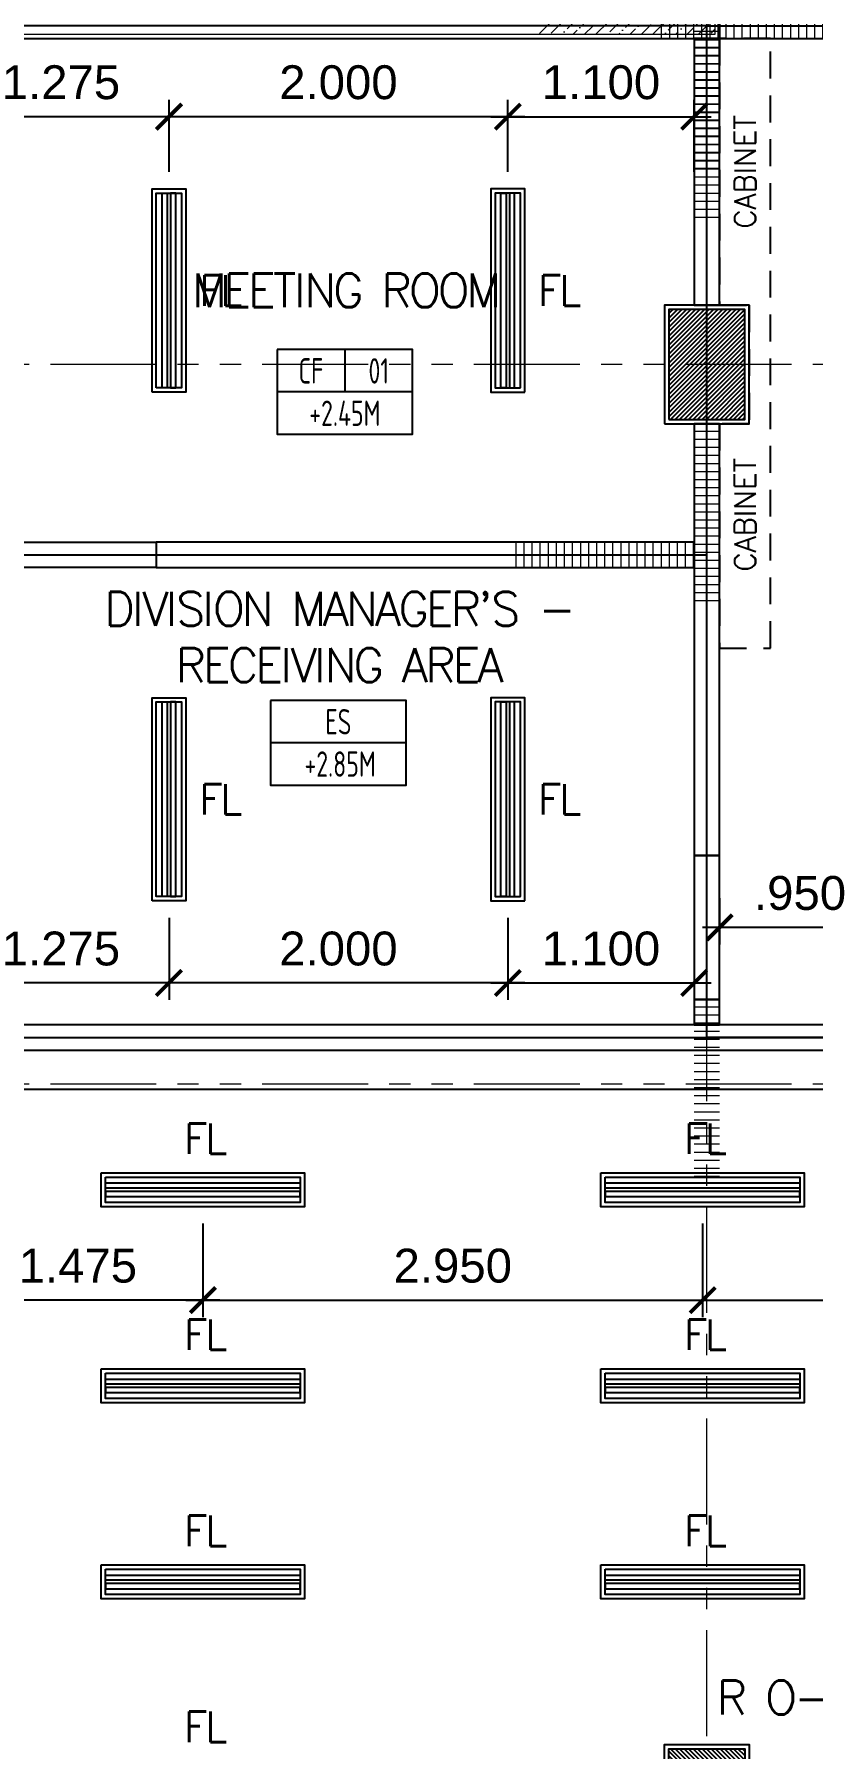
# Model space of a CAD drawing. Header units: metres. Extents: x -12400 to 1, y 0 to 106422.
# Drawn here: x -12145.42 to -12140.83, y 106342.06 to 106352.19 of the extents above; entities that cross this region are included whole.
import ezdxf
from ezdxf.enums import TextEntityAlignment as Align

# ---------------------------------------------------------------- set-up
doc = ezdxf.new("R2010")
doc.units = ezdxf.units.M
doc.header["$PDMODE"] = 35
doc.linetypes.add('HIDDEN2', pattern=[4.7625, 3.175, -1.5875])
doc.linetypes.add('PHANTOM2', pattern=[1.25, 0.625, -0.125, 0.125, -0.125, 0.125, -0.125])
for name, color, linetype, lineweight in [('0.1', 1, 'Continuous', 9), ('A-DIM-100', 8, 'Continuous', 0), ('DIM 001', 251, 'Continuous', 13), ('FURN', 8, 'Continuous', 5), ('HATCH', 250, 'Continuous', 5)]:
    doc.layers.add(name, color=color, linetype=linetype, lineweight=lineweight)
for name, color, linetype in [('C-SCHED', 1, 'Continuous'), ('stone', 15, 'Continuous'), ('txt', 2, 'Continuous'), ('WALL', 7, 'Continuous')]:
    doc.layers.add(name, color=color, linetype=linetype)
doc.layers.add('GUIDELINES', color=206, linetype='Continuous', plot=False)
doc.styles.add('architxt', font='architxt.shx', dxfattribs={"width": 0.8})
doc.styles.add('DIMTXT-100', font='arial.ttf')
doc.styles.add('swis721', font='swiss.ttf')
doc.styles.add('T.25', font='romans.shx', dxfattribs={"height": 0.2})
doc.dimstyles.new('D-100', dxfattribs={"dimtxt": 0.2, "dimasz": 0.15, "dimexe": 0.1, "dimexo": 0.1, "dimgap": 0.1, "dimtad": 1, "dimdec": 3, "dimzin": 4, "dimdsep": 46, "dimtxsty": 'DIMTXT-100', "dimblk": 'ARCHTICK', "dimcen": 0.2, "dimdle": 0.1, "dimclrd": 8, "dimclre": 8, "dimclrt": 2, "dimadec": 0, "dimazin": 1, "dimtfac": 1, "dimtdec": 3, "dimtofl": 0, "dimtmove": 2, "dimatfit": 3, "dimfxl": 1, "dimarcsym": 0})
doc.dimstyles.new('DIM 200', dxfattribs={"dimtxt": 200, "dimasz": 1, "dimexe": 0, "dimexo": 40, "dimgap": 50, "dimtad": 1, "dimtoh": 1, "dimdec": 0, "dimlfac": 2, "dimtxsty": 'swis721', "dimblk": 'CIR', "dimcen": 0, "dimclrd": 155, "dimclre": 155, "dimclrt": 4, "dimadec": 0, "dimazin": 0, "dimtfac": 1, "dimtdec": 0, "dimtix": 1, "dimtmove": 1, "dimatfit": 3, "dimldrblk": 'CIR', "dimfxl": 0, "dimarcsym": 0})
pattern_1 = [(90, (12093.82419, -106406.416595), (-0.047625, 0), [])]
pattern_2 = [(90, (12091.42419, -106406.416595), (-0.047625, 0), [])]

# ---------------------------------------------------------------- blocks, each defined once
blk = doc.blocks.new('CIR')
at = {"color": 4}
blk.add_circle((0, 0), 50, dxfattribs=at)
blk = doc.blocks.new('A$C1B753C5A')
at = {"layer": 'WALL'}
h = blk.add_hatch(dxfattribs=at)
h.set_pattern_fill('ANSI31', color=250, scale=0.15)
h.set_pattern_definition([(45, (-1494.388103, 303.067724), (-0.01325825215, 0.01325825215), [])])
h.paths.add_polyline_path([(0.475, 0.675), (0.025, 0.675), (0.025, 0.025), (0.475, 0.025)])
at = {"color": 7}
blk.add_lwpolyline([(0, 0), (0.5, 0), (0.5, 0.7), (0, 0.7)], close=True, dxfattribs=at)
at = {"layer": 'stone', "color": 5}
blk.add_lwpolyline([(0.025, 0.025), (0.475, 0.025), (0.475, 0.675), (0.025, 0.675)], close=True, dxfattribs=at)
blk = doc.blocks.new('COLUMNS2F')
blk.add_blockref('A$C1B753C5A', (-12141.704, 106338.9))
at = {"xscale": -1}
blk.add_blockref('A$C1B753C5A', (-12141.204, 106330.4), dxfattribs=at)
blk = doc.blocks.new('*U1216')
at = {"layer": 'HATCH'}
h = blk.add_hatch(dxfattribs=at)
h.set_pattern_fill('ANSI31', color=256, scale=0.015, angle=45)
h.set_pattern_definition(pattern_1)
h.paths.add_polyline_path([(1.463, 0.15), (1.463, 0), (2.55, 0), (2.55, 0.15)])
at = {"color": 3}
blk.add_lwpolyline([(2.55, 0), (2.55, 0.15), (0, 0.15), (0, 0)], close=True, dxfattribs=at)
blk = doc.blocks.new('*U1217')
at = {"layer": 'HATCH'}
h = blk.add_hatch(dxfattribs=at)
h.set_pattern_fill('ANSI31', color=256, scale=0.015, angle=45)
h.set_pattern_definition(pattern_2)
h.paths.add_polyline_path([(-0.937, 0.15), (-0.937, 0), (0.15, 0), (0.15, 0.15)])
at = {"color": 3}
blk.add_lwpolyline([(0.15, 0), (0.15, 0.15), (0, 0.15), (0, 0)], close=True, dxfattribs=at)
blk = doc.blocks.new('*U1219')
at = {"layer": 'HATCH'}
h = blk.add_hatch(dxfattribs=at)
h.set_pattern_fill('ANSI31', color=256, scale=0.015, angle=45)
h.set_pattern_definition([(90, (12094.44919, -106406.416595), (-0.047625, 0), [])])
h.paths.add_polyline_path([(2.088, 0.15), (2.088, 0), (3.175, 0), (3.175, 0.15)])
at = {"color": 3}
blk.add_lwpolyline([(3.175, 0), (3.175, 0.15), (0, 0.15), (0, 0)], close=True, dxfattribs=at)
blk = doc.blocks.new('*U1223')
at = {"layer": 'HATCH'}
h = blk.add_hatch(dxfattribs=at)
h.set_pattern_fill('ANSI31', color=256, scale=0.015, angle=45)
h.set_pattern_definition([(90, (12099.47419, -106406.416595), (-0.047625, 0), [])])
h.paths.add_polyline_path([(7.112, 0.15), (7.112, 0), (8.2, 0), (8.2, 0.15)])
at = {"color": 3}
blk.add_lwpolyline([(8.2, 0), (8.2, 0.15), (0, 0.15), (0, 0)], close=True, dxfattribs=at)
blk = doc.blocks.new('*U1224')
at = {"layer": 'HATCH'}
h = blk.add_hatch(dxfattribs=at)
h.set_pattern_fill('ANSI36', color=256, scale=0.015)
h.set_pattern_definition([(45, (12095.79919, -106406.766595), (0.02525697034, 0.092608891249), [0.1190625, -0.0238125, 0, -0.0238125])])
h.paths.add_polyline_path([(3.463, 0.125), (3.463, 0.025), (4.5, 0.025), (4.5, 0.125)])
at = {"color": 4}
blk.add_lwpolyline([(4.525, 0), (4.525, 0.15), (0, 0.15), (0, 0)], close=True, dxfattribs=at)
at = {"layer": 'HATCH'}
blk.add_lwpolyline([(4.5, 0.025), (4.5, 0.125), (0.025, 0.125), (0.025, 0.025)], close=True, dxfattribs=at)
blk = doc.blocks.new('*U1207')
at = {"layer": 'HATCH'}
h = blk.add_hatch(dxfattribs=at)
h.set_pattern_fill('ANSI31', color=256, scale=0.015, angle=45)
h.set_pattern_definition([(90, (12091.97419, -106406.416595), (-0.047625, 0), [])])
h.paths.add_polyline_path([(-0.387, 0.15), (-0.387, 0), (0.7, 0), (0.7, 0.15)])
at = {"color": 3}
blk.add_lwpolyline([(0.7, 0), (0.7, 0.15), (0, 0.15), (0, 0)], close=True, dxfattribs=at)
blk = doc.blocks.new('*U1208')
at = {"layer": 'HATCH'}
h = blk.add_hatch(dxfattribs=at)
h.set_pattern_fill('ANSI31', color=256, scale=0.015, angle=45)
h.set_pattern_definition(pattern_1)
h.paths.add_polyline_path([(1.463, 0.15), (1.463, 0), (2.55, 0), (2.55, 0.15)])
at = {"color": 3}
blk.add_lwpolyline([(2.55, 0), (2.55, 0.15), (0, 0.15), (0, 0)], close=True, dxfattribs=at)
blk = doc.blocks.new('*U1209')
at = {"layer": 'HATCH'}
h = blk.add_hatch(dxfattribs=at)
h.set_pattern_fill('ANSI31', color=256, scale=0.015, angle=45)
h.set_pattern_definition(pattern_2)
h.paths.add_polyline_path([(-0.937, 0.15), (-0.937, 0), (0.15, 0), (0.15, 0.15)])
at = {"color": 3}
blk.add_lwpolyline([(0.15, 0), (0.15, 0.15), (0, 0.15), (0, 0)], close=True, dxfattribs=at)
blk = doc.blocks.new('*U1210')
at = {"layer": 'HATCH'}
h = blk.add_hatch(dxfattribs=at)
h.set_pattern_fill('ANSI31', color=256, scale=0.015, angle=45)
h.set_pattern_definition([(90, (12092.84919, -106406.416595), (-0.047625, 0), [])])
h.paths.add_polyline_path([(0.487, 0.15), (0.487, 0), (1.575, 0), (1.575, 0.15)])
at = {"color": 3}
blk.add_lwpolyline([(1.575, 0), (1.575, 0.15), (0, 0.15), (0, 0)], close=True, dxfattribs=at)
blk = doc.blocks.new('*U1212')
at = {"layer": 'HATCH'}
h = blk.add_hatch(dxfattribs=at)
h.set_pattern_fill('ANSI31', color=256, scale=0.015, angle=45)
h.set_pattern_definition([(90, (12091.42419, -106406.416595), (-0.047625, 0), [])])
h.paths.add_polyline_path([(-0.937, 0.15), (-0.937, 0), (0.15, 0), (0.15, 0.15)])
at = {"color": 3}
blk.add_lwpolyline([(0.15, 0), (0.15, 0.15), (0, 0.15), (0, 0)], close=True, dxfattribs=at)
blk = doc.blocks.new('A$Ce30c4869')
at = {"color": 1}
for points in [[(18.5, 13.55), (19.35, 13.55), (19.35, 13.4), (18.5, 13.4)], [(22.675, 11.7), (22.525, 11.7), (22.525, 10.85), (22.675, 10.85)]]:
    blk.add_lwpolyline(points, close=True, dxfattribs=at)
at = {"layer": 'GUIDELINES'}
for points in [[(22.6, 16.6), (18.1, 16.6), (18.1, 13.475), (22.6, 13.475)], [(22.6, 16.6), (27.1, 16.6), (27.1, 10.625), (22.6, 10.625)], [(18.1, 4.475), (18.1, 2.1), (12.95, 2.1), (12.95, 6.375), (18.1, 6.375), (18.1, 10.625), (27.1, 10.625), (27.1, 4.475)]]:
    blk.add_lwpolyline(points, close=True, dxfattribs=at)
for name, p in [('COLUMNS2F', (12164.054, -106324.65)), ('*U1224', (18.15, 16.525)), ('*U1207', (22.675, 16.525)), ('*U1219', (19.35, 13.4)), ('*U1223', (18.5, 10.55))]:
    blk.add_blockref(name, p)
at = {"rotation": 90}
for name, p in [('*U1212', (22.675, 16.675)), ('*U1210', (22.675, 14.95)), ('*U1216', (22.675, 11.7)), ('*U1208', (22.675, 11.7)), ('*U1217', (22.675, 10.7)), ('*U1209', (22.675, 10.7))]:
    blk.add_blockref(name, p, dxfattribs=at)
blk = doc.blocks.new('LEDPENDANTLT')
at = {"color": 1}
for points in [[(0, 0.2), (1.2, 0.2), (1.2, 0), (0, 0)], [(0.025, 0.175), (1.175, 0.175), (1.175, 0.025), (0.025, 0.025)]]:
    blk.add_lwpolyline(points, close=True, dxfattribs=at)
at = {"color": 2}
for points in [[(1.175, 0.11), (0.025, 0.11), (0.025, 0.14), (1.175, 0.14)], [(1.175, 0.09), (0.025, 0.09), (0.025, 0.06), (1.175, 0.06)]]:
    blk.add_lwpolyline(points, close=True, dxfattribs=at)
blk = doc.blocks.new('A$C1aea4ed3')
at = {"color": 1, "linetype": 'HIDDEN2', "ltscale": 0.05}
blk.add_lwpolyline([(22.975, 12.925), (22.975, 16.525), (22.675, 16.525), (22.675, 14.95), (22.85, 14.95), (22.85, 14.25), (22.675, 14.25), (22.675, 12.925)], close=True, dxfattribs=at)
at = {"rotation": 90}
for p in [(19.525, 14.437), (19.525, 11.432)]:
    blk.add_blockref('LEDPENDANTLT', p, dxfattribs=at)
at = {"xscale": -1, "rotation": 270}
for p in [(21.325, 14.437), (21.325, 11.432)]:
    blk.add_blockref('LEDPENDANTLT', p, dxfattribs=at)
for p in [(19.025, 9.626), (21.975, 9.626), (19.025, 8.468), (21.975, 8.468), (19.025, 7.31), (21.975, 7.31)]:
    blk.add_blockref('LEDPENDANTLT', p)
at = {"layer": '0.1', "color": 2, "char_height": 0.125, "attachment_point": 5, "rotation": 90, "style": 'T.25'}
for insert in [(22.826, 15.738), (22.826, 13.713)]:
    blk.add_mtext_dynamic_manual_height_columns('{\\C3;CABINET}', width=1.87787, gutter_width=1, heights=[0], dxfattribs=dict(at, insert=insert))
at = {"layer": 'txt', "color": 6, "linetype": 'Continuous', "char_height": 0.18, "attachment_point": 5, "style": 'T.25'}
for insert in [(19.725, 15.037), (21.725, 15.037), (19.725, 12.032), (21.725, 12.032), (19.636, 10.028), (22.586, 10.028), (19.636, 8.87), (22.586, 8.87), (19.636, 7.712), (22.586, 7.712), (19.636, 6.554)]:
    blk.add_mtext_dynamic_manual_height_columns('{\\T0.9;FL}', width=0.6453, gutter_width=0.001, heights=[0], dxfattribs=dict(at, insert=insert))
blk = doc.blocks.new('_ArchTick')
at = {"color": 0, "linetype": 'ByBlock', "const_width": 0.15}
blk.add_lwpolyline([(-0.5, -0.5), (0.5, 0.5)], dxfattribs=at)
blk = doc.blocks.new('*D1276')
at = {"layer": 'DEFPOINTS', "color": 0, "transparency": 16777216}
for p in [(-12144.429, 106345.263), (-12141.479, 106345.263), (-12141.479, 106344.711)]:
    blk.add_point(p, dxfattribs=at)
at = {"layer": 'DIM 001', "color": 8, "lineweight": -2, "transparency": 16777216}
for p, q in [((-12144.429, 106345.163), (-12144.429, 106344.611)), ((-12141.479, 106345.163), (-12141.479, 106344.611)), ((-12144.529, 106344.711), (-12141.379, 106344.711))]:
    blk.add_line(p, q, dxfattribs=at)
at = {"layer": 'DIM 001', "color": 8, "lineweight": -2, "transparency": 16777216, "xscale": 0.15, "yscale": 0.15, "zscale": 0.15, "rotation": 180}
blk.add_blockref('_ArchTick', (-12144.429, 106344.711), dxfattribs=at)
at = {"layer": 'DIM 001', "color": 8, "lineweight": -2, "transparency": 16777216, "xscale": 0.15, "yscale": 0.15, "zscale": 0.15}
blk.add_blockref('_ArchTick', (-12141.479, 106344.711), dxfattribs=at)
at = {"layer": 'DIM 001', "color": 2, "transparency": 16777216, "insert": (-12142.954, 106344.913), "char_height": 0.2, "attachment_point": 5, "style": 'DIMTXT-100'}
blk.add_mtext('2.950', dxfattribs=at)
blk = doc.blocks.new('*D1277')
at = {"layer": 'DEFPOINTS', "color": 0, "transparency": 16777216}
for p in [(-12141.479, 106345.263), (-12138.529, 106345.263), (-12138.529, 106344.711)]:
    blk.add_point(p, dxfattribs=at)
at = {"layer": 'DIM 001', "color": 8, "lineweight": -2, "transparency": 16777216}
for p, q in [((-12141.479, 106345.163), (-12141.479, 106344.611)), ((-12138.529, 106345.163), (-12138.529, 106344.611)), ((-12141.579, 106344.711), (-12138.429, 106344.711))]:
    blk.add_line(p, q, dxfattribs=at)
at = {"layer": 'DIM 001', "color": 8, "lineweight": -2, "transparency": 16777216, "xscale": 0.15, "yscale": 0.15, "zscale": 0.15, "rotation": 180}
blk.add_blockref('_ArchTick', (-12141.479, 106344.711), dxfattribs=at)
at = {"layer": 'DIM 001', "color": 8, "lineweight": -2, "transparency": 16777216, "xscale": 0.15, "yscale": 0.15, "zscale": 0.15}
blk.add_blockref('_ArchTick', (-12138.529, 106344.711), dxfattribs=at)
at = {"layer": 'DIM 001', "color": 2, "transparency": 16777216, "insert": (-12140.004, 106344.913), "char_height": 0.2, "attachment_point": 5, "style": 'DIMTXT-100'}
blk.add_mtext('2.950', dxfattribs=at)
blk = doc.blocks.new('*D1279')
at = {"layer": 'DEFPOINTS', "color": 0, "transparency": 16777216}
for p in [(-12145.904, 106345.263), (-12144.429, 106345.263), (-12145.904, 106344.711)]:
    blk.add_point(p, dxfattribs=at)
at = {"layer": 'DIM 001', "color": 8, "lineweight": -2, "transparency": 16777216}
for p, q in [((-12145.904, 106345.163), (-12145.904, 106344.611)), ((-12144.429, 106345.163), (-12144.429, 106344.611)), ((-12144.329, 106344.711), (-12146.004, 106344.711))]:
    blk.add_line(p, q, dxfattribs=at)
at = {"layer": 'DIM 001', "color": 8, "lineweight": -2, "transparency": 16777216, "xscale": 0.15, "yscale": 0.15, "zscale": 0.15, "rotation": 180}
blk.add_blockref('_ArchTick', (-12145.904, 106344.711), dxfattribs=at)
at = {"layer": 'DIM 001', "color": 8, "lineweight": -2, "transparency": 16777216, "xscale": 0.15, "yscale": 0.15, "zscale": 0.15}
blk.add_blockref('_ArchTick', (-12144.429, 106344.711), dxfattribs=at)
at = {"layer": 'DIM 001', "color": 2, "transparency": 16777216, "insert": (-12145.167, 106344.913), "char_height": 0.2, "attachment_point": 5, "style": 'DIMTXT-100'}
blk.add_mtext('1.475', dxfattribs=at)
blk = doc.blocks.new('*D1280')
at = {"layer": 'DEFPOINTS', "color": 0, "transparency": 16777216}
for p in [(-12141.529, 106351.7), (-12142.629, 106351.274), (-12141.529, 106351.274)]:
    blk.add_point(p, dxfattribs=at)
at = {"layer": 'DIM 001', "color": 8, "lineweight": -2, "transparency": 16777216}
for p, q in [((-12142.629, 106351.374), (-12142.629, 106351.8)), ((-12141.529, 106351.374), (-12141.529, 106351.8)), ((-12142.729, 106351.7), (-12141.429, 106351.7))]:
    blk.add_line(p, q, dxfattribs=at)
at = {"layer": 'DIM 001', "color": 8, "lineweight": -2, "transparency": 16777216, "xscale": 0.15, "yscale": 0.15, "zscale": 0.15, "rotation": 180}
blk.add_blockref('_ArchTick', (-12142.629, 106351.7), dxfattribs=at)
at = {"layer": 'DIM 001', "color": 8, "lineweight": -2, "transparency": 16777216, "xscale": 0.15, "yscale": 0.15, "zscale": 0.15}
blk.add_blockref('_ArchTick', (-12141.529, 106351.7), dxfattribs=at)
at = {"layer": 'DIM 001', "color": 2, "transparency": 16777216, "insert": (-12142.079, 106351.902), "char_height": 0.2, "attachment_point": 5, "style": 'DIMTXT-100'}
blk.add_mtext('1.100', dxfattribs=at)
blk = doc.blocks.new('*D1281')
at = {"layer": 'DEFPOINTS', "color": 0, "transparency": 16777216}
for p in [(-12144.629, 106351.7), (-12144.629, 106351.274), (-12142.629, 106351.274)]:
    blk.add_point(p, dxfattribs=at)
at = {"layer": 'DIM 001', "color": 8, "lineweight": -2, "transparency": 16777216}
for p, q in [((-12144.629, 106351.374), (-12144.629, 106351.8)), ((-12142.629, 106351.374), (-12142.629, 106351.8)), ((-12142.529, 106351.7), (-12144.729, 106351.7))]:
    blk.add_line(p, q, dxfattribs=at)
at = {"layer": 'DIM 001', "color": 8, "lineweight": -2, "transparency": 16777216, "xscale": 0.15, "yscale": 0.15, "zscale": 0.15, "rotation": 180}
blk.add_blockref('_ArchTick', (-12144.629, 106351.7), dxfattribs=at)
at = {"layer": 'DIM 001', "color": 8, "lineweight": -2, "transparency": 16777216, "xscale": 0.15, "yscale": 0.15, "zscale": 0.15}
blk.add_blockref('_ArchTick', (-12142.629, 106351.7), dxfattribs=at)
at = {"layer": 'DIM 001', "color": 2, "transparency": 16777216, "insert": (-12143.629, 106351.902), "char_height": 0.2, "attachment_point": 5, "style": 'DIMTXT-100'}
blk.add_mtext('2.000', dxfattribs=at)
blk = doc.blocks.new('*D1282')
at = {"layer": 'DEFPOINTS', "color": 0, "transparency": 16777216}
for p in [(-12145.904, 106351.7), (-12145.904, 106351.374), (-12144.629, 106351.274)]:
    blk.add_point(p, dxfattribs=at)
at = {"layer": 'DIM 001', "color": 8, "lineweight": -2, "transparency": 16777216}
for p, q in [((-12145.904, 106351.474), (-12145.904, 106351.8)), ((-12144.629, 106351.374), (-12144.629, 106351.8)), ((-12144.529, 106351.7), (-12146.004, 106351.7))]:
    blk.add_line(p, q, dxfattribs=at)
at = {"layer": 'DIM 001', "color": 8, "lineweight": -2, "transparency": 16777216, "xscale": 0.15, "yscale": 0.15, "zscale": 0.15, "rotation": 180}
blk.add_blockref('_ArchTick', (-12145.904, 106351.7), dxfattribs=at)
at = {"layer": 'DIM 001', "color": 8, "lineweight": -2, "transparency": 16777216, "xscale": 0.15, "yscale": 0.15, "zscale": 0.15}
blk.add_blockref('_ArchTick', (-12144.629, 106351.7), dxfattribs=at)
at = {"layer": 'DIM 001', "color": 2, "transparency": 16777216, "insert": (-12145.267, 106351.902), "char_height": 0.2, "attachment_point": 5, "style": 'DIMTXT-100'}
blk.add_mtext('1.275', dxfattribs=at)
blk = doc.blocks.new('*D1283')
at = {"layer": 'DEFPOINTS', "color": 0, "transparency": 16777216}
for p in [(-12144.629, 106347.068), (-12142.629, 106347.068), (-12144.629, 106346.584)]:
    blk.add_point(p, dxfattribs=at)
at = {"layer": 'DIM 001', "color": 8, "lineweight": -2, "transparency": 16777216}
for p, q in [((-12144.629, 106346.968), (-12144.629, 106346.484)), ((-12142.629, 106346.968), (-12142.629, 106346.484)), ((-12142.529, 106346.584), (-12144.729, 106346.584))]:
    blk.add_line(p, q, dxfattribs=at)
at = {"layer": 'DIM 001', "color": 8, "lineweight": -2, "transparency": 16777216, "xscale": 0.15, "yscale": 0.15, "zscale": 0.15, "rotation": 180}
blk.add_blockref('_ArchTick', (-12144.629, 106346.584), dxfattribs=at)
at = {"layer": 'DIM 001', "color": 8, "lineweight": -2, "transparency": 16777216, "xscale": 0.15, "yscale": 0.15, "zscale": 0.15}
blk.add_blockref('_ArchTick', (-12142.629, 106346.584), dxfattribs=at)
at = {"layer": 'DIM 001', "color": 2, "transparency": 16777216, "insert": (-12143.629, 106346.786), "char_height": 0.2, "attachment_point": 5, "style": 'DIMTXT-100'}
blk.add_mtext('2.000', dxfattribs=at)
blk = doc.blocks.new('*D1284')
at = {"layer": 'DEFPOINTS', "color": 0, "transparency": 16777216}
for p in [(-12141.529, 106347.337), (-12142.629, 106347.068), (-12141.529, 106346.584)]:
    blk.add_point(p, dxfattribs=at)
at = {"layer": 'DIM 001', "color": 8, "lineweight": -2, "transparency": 16777216}
for p, q in [((-12141.529, 106347.237), (-12141.529, 106346.484)), ((-12142.629, 106346.968), (-12142.629, 106346.484)), ((-12142.729, 106346.584), (-12141.429, 106346.584))]:
    blk.add_line(p, q, dxfattribs=at)
at = {"layer": 'DIM 001', "color": 8, "lineweight": -2, "transparency": 16777216, "xscale": 0.15, "yscale": 0.15, "zscale": 0.15, "rotation": 180}
blk.add_blockref('_ArchTick', (-12142.629, 106346.584), dxfattribs=at)
at = {"layer": 'DIM 001', "color": 8, "lineweight": -2, "transparency": 16777216, "xscale": 0.15, "yscale": 0.15, "zscale": 0.15}
blk.add_blockref('_ArchTick', (-12141.529, 106346.584), dxfattribs=at)
at = {"layer": 'DIM 001', "color": 2, "transparency": 16777216, "insert": (-12142.079, 106346.786), "char_height": 0.2, "attachment_point": 5, "style": 'DIMTXT-100'}
blk.add_mtext('1.100', dxfattribs=at)
blk = doc.blocks.new('*D1285')
at = {"layer": 'DEFPOINTS', "color": 0, "transparency": 16777216}
for p in [(-12145.904, 106347.068), (-12144.629, 106347.068), (-12145.904, 106346.584)]:
    blk.add_point(p, dxfattribs=at)
at = {"layer": 'DIM 001', "color": 8, "lineweight": -2, "transparency": 16777216}
for p, q in [((-12145.904, 106346.968), (-12145.904, 106346.484)), ((-12144.629, 106346.968), (-12144.629, 106346.484)), ((-12144.529, 106346.584), (-12146.004, 106346.584))]:
    blk.add_line(p, q, dxfattribs=at)
at = {"layer": 'DIM 001', "color": 8, "lineweight": -2, "transparency": 16777216, "xscale": 0.15, "yscale": 0.15, "zscale": 0.15, "rotation": 180}
blk.add_blockref('_ArchTick', (-12145.904, 106346.584), dxfattribs=at)
at = {"layer": 'DIM 001', "color": 8, "lineweight": -2, "transparency": 16777216, "xscale": 0.15, "yscale": 0.15, "zscale": 0.15}
blk.add_blockref('_ArchTick', (-12144.629, 106346.584), dxfattribs=at)
at = {"layer": 'DIM 001', "color": 2, "transparency": 16777216, "insert": (-12145.267, 106346.786), "char_height": 0.2, "attachment_point": 5, "style": 'DIMTXT-100'}
blk.add_mtext('1.275', dxfattribs=at)
blk = doc.blocks.new('*D1286')
at = {"layer": 'DEFPOINTS', "color": 0, "transparency": 16777216}
for p in [(-12141.379, 106347.184), (-12140.429, 106347.184), (-12141.379, 106346.912)]:
    blk.add_point(p, dxfattribs=at)
at = {"layer": 'DIM 001', "color": 8, "lineweight": -2, "transparency": 16777216}
for p, q in [((-12141.379, 106347.084), (-12141.379, 106346.812)), ((-12140.429, 106347.084), (-12140.429, 106346.812)), ((-12140.329, 106346.912), (-12141.479, 106346.912))]:
    blk.add_line(p, q, dxfattribs=at)
at = {"layer": 'DIM 001', "color": 8, "lineweight": -2, "transparency": 16777216, "xscale": 0.15, "yscale": 0.15, "zscale": 0.15, "rotation": 180}
blk.add_blockref('_ArchTick', (-12141.379, 106346.912), dxfattribs=at)
at = {"layer": 'DIM 001', "color": 8, "lineweight": -2, "transparency": 16777216, "xscale": 0.15, "yscale": 0.15, "zscale": 0.15}
blk.add_blockref('_ArchTick', (-12140.429, 106346.912), dxfattribs=at)
at = {"layer": 'DIM 001', "color": 2, "transparency": 16777216, "insert": (-12140.904, 106347.114), "char_height": 0.2, "attachment_point": 5, "style": 'DIMTXT-100'}
blk.add_mtext('.950', dxfattribs=at)
blk = doc.blocks.new('*D1524')
at = {"layer": 'DEFPOINTS', "color": 0, "transparency": 16777216}
for p in [(-12298.642, 106345.954), (-12298.642, 106345.954), (0.6, 0.075)]:
    blk.add_point(p, dxfattribs=at)
at = {"layer": 'DIM 001', "color": 8, "lineweight": -2, "transparency": 16777216}
for p, q in [((0.6, 0.175), (0.6, 106346.054)), ((0.7, 106345.954), (-12298.742, 106345.954))]:
    blk.add_line(p, q, dxfattribs=at)
at = {"layer": 'DIM 001', "color": 8, "lineweight": -2, "transparency": 16777216, "xscale": 0.15, "yscale": 0.15, "zscale": 0.15, "rotation": 180}
blk.add_blockref('_ArchTick', (-12298.642, 106345.954), dxfattribs=at)
at = {"layer": 'DIM 001', "color": 8, "lineweight": -2, "transparency": 16777216, "xscale": 0.15, "yscale": 0.15, "zscale": 0.15}
blk.add_blockref('_ArchTick', (0.6, 106345.954), dxfattribs=at)
at = {"layer": 'DIM 001', "color": 2, "transparency": 16777216, "insert": (-6149.021, 106346.157), "char_height": 0.2, "attachment_point": 5, "style": 'DIMTXT-100'}
blk.add_mtext('12299.242', dxfattribs=at)
blk = doc.blocks.new('GRID1')
at = {"color": 6, "linetype": 'PHANTOM2'}
for points in [[(-12138.754, 106384.77), (-12138.754, 106412.57)], [(-12130.754, 106402.87), (-12163.754, 106402.87)], [(-12130.754, 106398.62), (-12163.754, 106398.62)]]:
    blk.add_leader(points, dimstyle='DIM 200', override={"dimasz": 0.002, "dimgap": 60, "dimtad": 0}, dxfattribs=at)

msp = doc.modelspace()

# ---------------------------------------------------------------- linework, layer by layer
at = {"color": 1, "linetype": 'HIDDEN2', "ltscale": 0.05}
msp.add_lwpolyline([(-12141.07942, 106348.56154), (-12141.07942, 106352.16154), (-12141.37942, 106352.16154), (-12141.37942, 106350.58654), (-12141.20442, 106350.58654), (-12141.20442, 106349.88654), (-12141.37942, 106349.88654), (-12141.37942, 106348.56154)], close=True, dxfattribs=at)
at = {"layer": 'C-SCHED'}
for p, q in [((-12143.59087, 106350.32404), (-12143.59087, 106350.07404)), ((-12143.19087, 106350.07404), (-12143.99087, 106350.07404)), ((-12143.22942, 106348.00203), (-12144.02942, 106348.00203))]:
    msp.add_line(p, q, dxfattribs=at)
for points in [[(-12143.99087, 106350.32404), (-12143.99087, 106349.82404), (-12143.19087, 106349.82404), (-12143.19087, 106350.32404)], [(-12144.02942, 106348.25203), (-12144.02942, 106347.75203), (-12143.22942, 106347.75203), (-12143.22942, 106348.25203)]]:
    msp.add_lwpolyline(points, close=True, dxfattribs=at)

# ---------------------------------------------------------------- block references
at = {"color": 1}
msp.add_blockref('A$Ce30c4869', (-12164.05442, 106335.63654), dxfattribs=at)
msp.add_blockref('A$C1aea4ed3', (-12164.05442, 106335.63654))
at = {"layer": 'A-DIM-100'}
msp.add_blockref('GRID1', (-2.7, -52.63368), dxfattribs=at)
at = {"layer": 'FURN', "rotation": 90}
for p in [(-12144.52942, 106350.07404), (-12144.52942, 106347.06818)]:
    msp.add_blockref('LEDPENDANTLT', p, dxfattribs=at)
at = {"layer": 'FURN', "xscale": -1, "rotation": 270}
for p in [(-12142.72942, 106350.07404), (-12142.72942, 106347.06818)]:
    msp.add_blockref('LEDPENDANTLT', p, dxfattribs=at)
at = {"layer": 'FURN'}
for p in [(-12145.02942, 106345.26254), (-12142.07942, 106345.26254), (-12145.02942, 106344.10454), (-12142.07942, 106344.10454), (-12145.02942, 106342.94654), (-12142.07942, 106342.94654)]:
    msp.add_blockref('LEDPENDANTLT', p, dxfattribs=at)

# ---------------------------------------------------------------- texts
at = {"linetype": 'Continuous', "char_height": 0.2, "attachment_point": 5, "style": 'T.25'}
for s, width, insert in [('{\\T0.9;\\C3;MEETING ROOM}', 1.8217047, (-12143.59087, 106350.67404)), ("{\\T0.9;\\C3;DIVISION MANAGER'S - RECEIVING AREA}", 4.346573, (-12143.62942, 106348.62703)), ('{\\T0.9;\\C3;R O- TECHNICAL UNIT}', 3.0591258, (-12140.04932, 106342.36395))]:
    msp.add_mtext_dynamic_manual_height_columns(s, width=width, gutter_width=0.001, heights=[0], dxfattribs=dict(at, insert=insert))
at = {"layer": '0.1', "color": 2, "char_height": 0.125, "attachment_point": 5, "rotation": 90, "style": 'T.25'}
for insert in [(-12141.22855, 106351.37404), (-12141.22855, 106349.34904)]:
    msp.add_mtext_dynamic_manual_height_columns('{\\C3;CABINET}', width=1.8778735, gutter_width=1, heights=[0], dxfattribs=dict(at, insert=insert))
at = {"layer": 'C-SCHED', "color": 2, "style": 'architxt', "width": 0.8}
for s, p in [('CF', (-12143.79087, 106350.12368)), ('ES', (-12143.62942, 106348.05167))]:
    msp.add_text(s, height=0.15, dxfattribs=at).set_placement(p, align=Align.CENTER)
for tag, p in [('01', (-12143.39087, 106350.12368)), ('+2.45M', (-12143.59087, 106349.87368)), ('+2.85M', (-12143.61898, 106347.80167))]:
    msp.add_attdef(tag, text='-', height=0.15, dxfattribs=at).set_placement(p, align=Align.CENTER)

# ---------------------------------------------------------------- dimensions: what is measured, and where the dimension line sits
at = {"layer": 'DIM 001'}
for base, p1, p2, picture, middle in [((-12145.90442, 106351.70015), (-12144.62942, 106351.27404), (-12145.90442, 106351.37404), '*D1282', (-12145.26692, 106351.90226)), ((-12144.62942, 106351.70015), (-12142.62942, 106351.27404), (-12144.62942, 106351.27404), '*D1281', (-12143.62942, 106351.90226)), ((-12141.52942, 106351.70015), (-12142.62942, 106351.27404), (-12141.52942, 106351.27404), '*D1280', (-12142.07942, 106351.90226)), ((-12141.52942, 106346.58417), (-12142.62942, 106347.06818), (-12141.52942, 106347.33654), '*D1284', (-12142.07942, 106346.78629)), ((-12141.37942, 106346.91154), (-12140.42942, 106347.18414), (-12141.37942, 106347.18414), '*D1286', (-12140.90442, 106347.11365)), ((-12145.90442, 106346.58417), (-12144.62942, 106347.06818), (-12145.90442, 106347.06818), '*D1285', (-12145.26692, 106346.78629)), ((-12144.62942, 106346.58417), (-12142.62942, 106347.06818), (-12144.62942, 106347.06818), '*D1283', (-12143.62942, 106346.78629)), ((-12298.64188, 106345.95449), (0.6, 0.075), (-12298.64188, 106345.95449), '*D1524', (-6149.02094, 106346.15661)), ((-12145.90442, 106344.71057), (-12144.42942, 106345.26254), (-12145.90442, 106345.26254), '*D1279', (-12145.16692, 106344.91269)), ((-12141.47942, 106344.71057), (-12144.42942, 106345.26254), (-12141.47942, 106345.26254), '*D1276', (-12142.95442, 106344.91269)), ((-12138.52942, 106344.71057), (-12141.47942, 106345.26254), (-12138.52942, 106345.26254), '*D1277', (-12140.00442, 106344.91269))]:
    dim = msp.add_linear_dim(base=base, p1=p1, p2=p2, dimstyle='D-100', dxfattribs=at)
    dim.commit()
    dim.dimension.update_dxf_attribs({"geometry": picture, "text_midpoint": middle})

doc.saveas('drawing.dxf')
